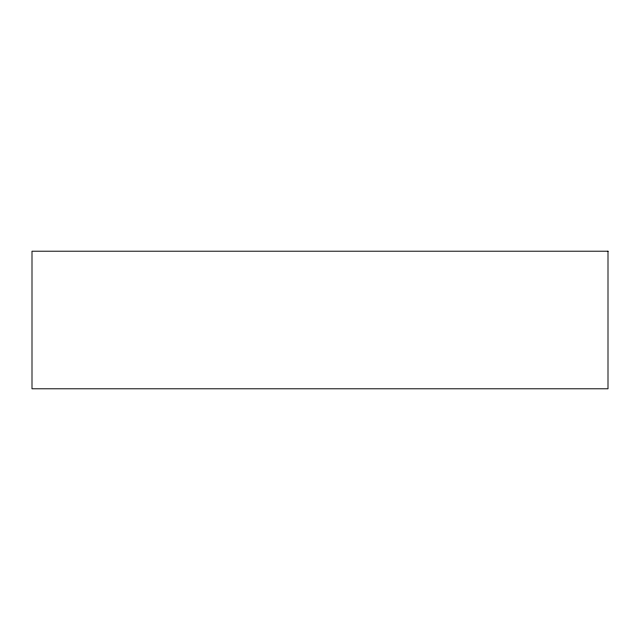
<?xml version="1.0" encoding="UTF-8"?>
<svg xmlns="http://www.w3.org/2000/svg" width="640" height="640" viewBox="0 0 640 640"><rect width="100%" height="100%" fill="white"/><g stroke="black" fill="none" stroke-linecap="round" stroke-linejoin="round"><path stroke-width="0.96" d="M608 251.208L32 251.208L32 388.792L608 388.792L608 251.208"/></g></svg>
